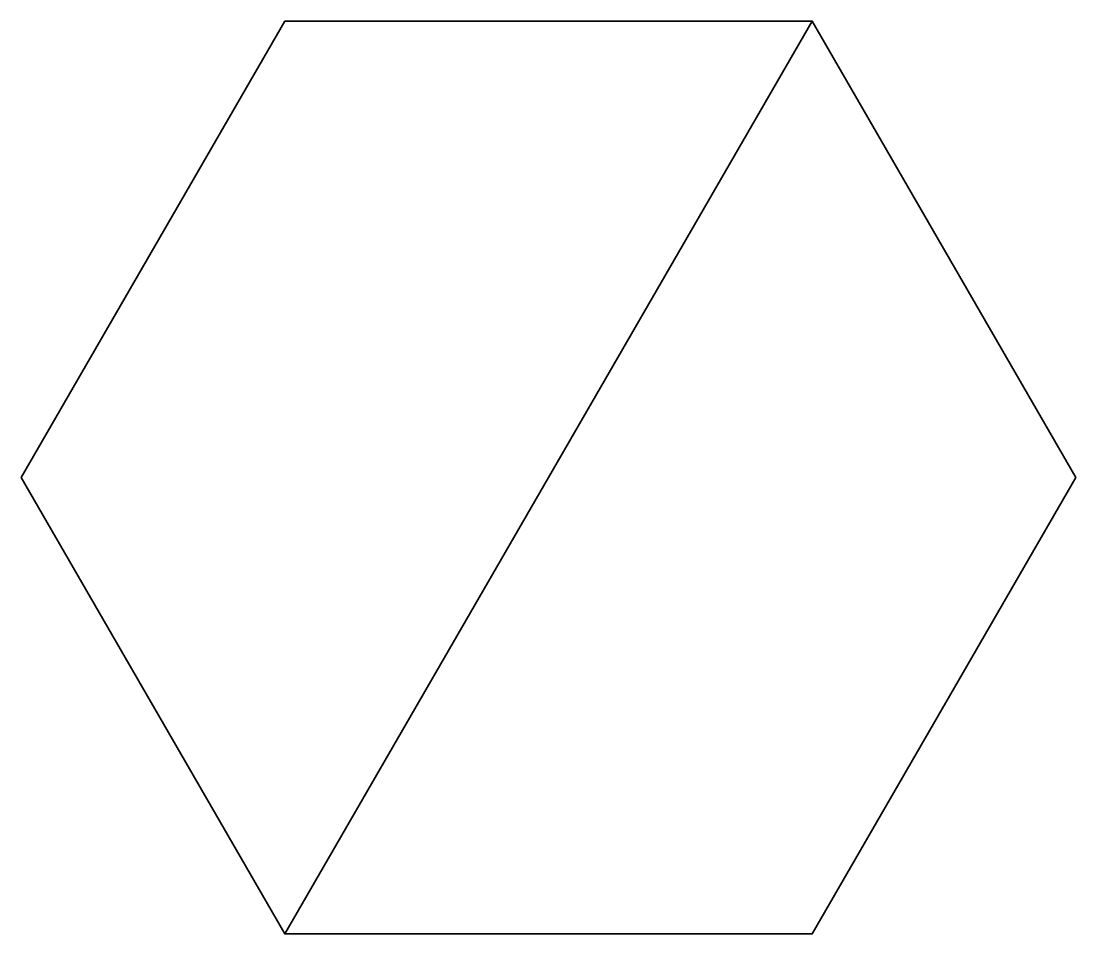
# Model space of a CAD drawing. Extents: x -1.15 to 1.15, y -3.47 to 0.75.
# Drawn here: x -1.15 to -0.95, y 0.5734 to 0.7466 of the extents above.
import ezdxf

# ---------------------------------------------------------------- set-up
doc = ezdxf.new("R2010")
doc.units = 0
doc.layers.add('SUPPORTS', color=5, linetype='CONTINUOUS')

msp = doc.modelspace()

# ---------------------------------------------------------------- linework, layer by layer
at = {"layer": 'SUPPORTS'}
for points in [[(-1.1, 0.7466, 0.05), (-1.15, 0.66, 0.05), (-1.15, 0.66, 0.72), (-1.1, 0.7466, 0.72)], [(-1, 0.7466, 0.05), (-1.1, 0.5734, 0.05), (-1.15, 0.66, 0.05), (-1.1, 0.7466, 0.05)], [(-1, 0.7466, 0.05), (-1.1, 0.7466, 0.05), (-1.1, 0.7466, 0.72), (-1, 0.7466, 0.72)], [(-0.95, 0.66, 0.05), (-1, 0.5734, 0.05), (-1.1, 0.5734, 0.05), (-1, 0.7466, 0.05)], [(-0.95, 0.66, 0.05), (-1, 0.7466, 0.05), (-1, 0.7466, 0.72), (-0.95, 0.66, 0.72)], [(-1.15, 0.66, 0.05), (-1.1, 0.5734, 0.05), (-1.1, 0.5734, 0.72), (-1.15, 0.66, 0.72)], [(-1, 0.5734, 0.05), (-0.95, 0.66, 0.05), (-0.95, 0.66, 0.72), (-1, 0.5734, 0.72)], [(-1.1, 0.5734, 0.05), (-1, 0.5734, 0.05), (-1, 0.5734, 0.72), (-1.1, 0.5734, 0.72)]]:
    msp.add_3dface(points, dxfattribs=at)

doc.saveas('drawing.dxf')
